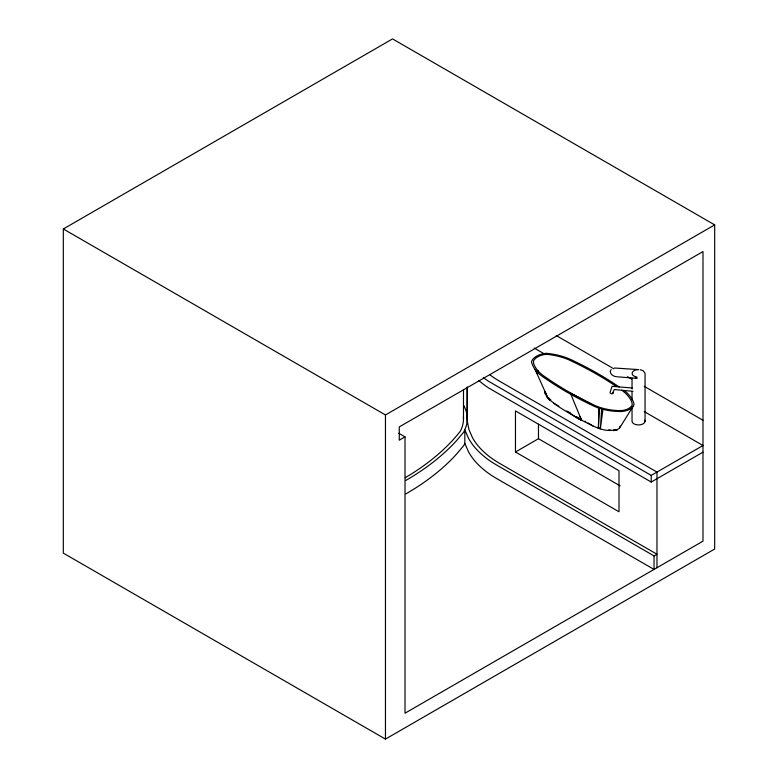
<?xml version="1.0" encoding="UTF-8"?>
<svg xmlns="http://www.w3.org/2000/svg" width="778" height="778" viewBox="0 0 778 778"><rect width="100%" height="100%" fill="white"/><g stroke="black" fill="none" stroke-linecap="round" stroke-linejoin="round"><path stroke-width="1.17" d="M467.238 387.318L467.14 420.976A78.792 45.484 0 0 1 465.711 427.637L463.746 432.121L456.171 441.048A283.387 163.613 0 0 1 405.931 480.376M619.113 386.948L617.557 385.878A352.911 203.748 0 0 0 577.655 362.84L573.318 360.749A52.573 30.352 0 0 0 546.166 353.309A18.157 10.484 0 0 0 537.89 355.507L536.528 356.217A18.157 10.484 0 0 0 531.491 361.78A50.959 29.418 0 0 0 544.075 377.612L547.712 380.121A353.834 204.283 0 0 0 566.88 392.102L570.945 394.417A354.214 204.507 0 0 0 587.711 403.199L592.048 405.299A43.617 25.178 0 0 0 599.079 408.197L601.627 408.975L600.383 428.775L602.94 409.316M620.222 426.111L619.191 428.484L616.118 430.059M632.961 391.305L614.28 389.545L612.374 393.824A1.527 0.797 17.1 0 1 611.216 393.658L610.283 393.046A1.682 0.875 17.1 0 1 610.117 392.345L612.072 386.326L632.164 388.018M544.785 392.248L545.067 391.577M579.892 416.347L581.798 420.499L578.462 417.893L576.235 417.29L581.798 420.509L572.598 415.228A327.032 188.811 0 0 1 557.962 406.204L549.025 399.464L544.619 392.948M467.199 386.997L467.218 420.83L468.891 429.437L472.547 437.829A111.419 64.321 0 0 0 499.739 463.455L656.972 554.237L654.045 555.92L496.772 465.118A115.445 66.655 0 0 1 471.274 442.789L468.619 438.568L464.826 429.874L464.826 443.372L463.746 445.619L456.171 454.546A283.387 163.613 0 0 1 405.931 493.865M619.638 427.939L633.36 405.921M611.129 369.569C608.24 373.139 613.278 376.678 616.662 376.737M581.866 420.363C591.864 425.265 604.467 433.22 615.69 429.553M63.319 228.975L392.54 38.9L714.681 224.881L714.681 549.025L385.46 739.1L63.319 553.119L63.319 228.975L385.46 414.956L714.681 224.881M405.017 436.876L399.26 440.192L399.26 426.908L702.991 251.557L702.991 541.157L405.017 713.193L405.017 436.876L398.706 433.229M515.464 451.999L619.006 511.778L619.006 470.7L515.464 410.92L515.464 451.999L538.473 438.714L620.047 485.812M483.391 377.631A119.559 69.028 0 0 0 488.487 381.23L651.215 475.407L702.991 445.512L644.272 411.611M478.733 380.481A119.559 69.028 0 0 0 488.487 387.872L651.215 482.049L702.991 452.154M549.813 399.211L549.015 399.454L550.639 399.873L550.182 399.435M614.678 430.526L616.973 429.894M613.56 430.672L617.217 429.796M613.91 429.952L614.727 429.796M614.591 368.013L638.543 369.599A6.506 3.754 0 0 0 633.944 370.698L632.261 372.38L632.261 374.325A6.506 3.754 0 0 0 636.861 376.98L636.861 378.312L617.576 376.844M549.025 398.414L548.052 398.414L535.147 369.511L537.287 373.839M599.449 428.26L598.34 428.153L599.079 408.197L598.486 428.201L599.838 428.61L598.34 428.153L600.217 428.581M549.365 399.795L550.717 399.95M608.727 429.787L610.662 430.146M640.236 369.725L643.153 370.698L645.059 373.352L645.059 421.18M601.627 408.975L604.253 409.656A43.617 25.178 0 0 0 621.126 411.533A14.5 8.373 0 0 0 628.663 409.763L629.898 409.131A14.5 8.373 0 0 0 634.07 404.064A52.573 30.352 0 0 0 624.676 390.867M548.111 398.472L549.103 398.783M548.967 398.132L547.401 397.626L545.796 393.114M587.312 402.051L589.345 402.936M584.92 421.19L585.688 421.588M547.235 397.422L547.887 397.782M553.615 403.305L558.798 406.174M591.377 404.356L585.289 400.923A324.465 187.323 0 0 0 575.856 395.963L571.081 393.561A46.33 26.744 0 0 0 569.496 392.822M566.783 410.969L567.697 411.494M556.192 335.522L613.861 368.821M627.496 376.688L631.687 379.11M644.272 386.374L702.991 420.276M534.175 348.048L544.658 354.107M576.235 417.29L581.584 420.353L570.945 394.417M548.471 398.414L547.654 397.928M568.572 412.019L570.323 413.06M588.022 422.921L592.962 426.023M576.352 416.541L578.462 417.893M568.611 412.126L574.961 416.57M612.665 392.511L612.908 392.744A1.682 0.875 17.1 0 1 613.074 393.444M580.719 418.379L581.643 420.139M463.776 405.396L465.711 409.831A78.792 45.484 0 0 1 467.14 416.493L467.238 418.729M538.677 372.779L537.763 370.561L538.57 372.818M464.826 443.353L468.619 452.067L471.264 456.287A115.445 66.655 0 0 0 496.772 478.616L654.045 569.418L654.045 555.92M656.972 567.726L656.972 472.081L499.739 381.308A111.419 64.321 0 0 1 489.868 374.782M651.215 475.407L651.215 482.049M632.037 378.254L632.037 388.99M632.037 391.373L632.037 399.717M632.037 406.875L632.037 421.18A6.506 3.754 0 0 0 639.399 424.905A6.506 3.754 0 0 0 644.836 420.208M538.473 424.214L538.473 438.714M463.494 389.759L463.494 418.729M385.46 414.956L385.46 739.1M463.396 416.6A75.048 43.325 0 0 1 460.236 431.352A279.642 161.454 0 0 1 405.25 477.702M621.719 390.186A50.949 29.418 0 0 1 631.979 402.683L632.213 404.803A12.866 7.43 0 0 1 628.75 408.46L627.651 409.024A12.866 7.43 0 0 1 622.41 410.463L618.335 410.551A41.983 24.235 0 0 1 595.267 405.601L588.761 402.479A352.59 203.564 0 0 1 568.066 391.46A352.308 203.408 0 0 1 548.957 379.508L543.55 375.803A49.325 28.475 0 0 1 533.533 363.2L533.475 361.002A16.532 9.54 0 0 1 537.676 356.878L538.921 356.236A16.532 9.54 0 0 1 544.824 354.457L548.558 354.515A50.949 29.418 0 0 1 570.186 360.438L576.595 363.559A351.286 202.815 0 0 1 616.322 386.491M636.861 378.312A6.506 3.754 0 0 1 635.295 377.933"/></g></svg>
